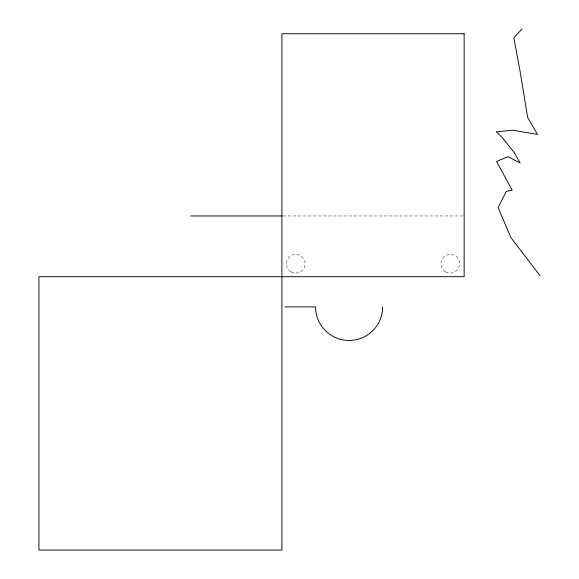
<?xml version="1.0" encoding="UTF-8"?>
<svg xmlns="http://www.w3.org/2000/svg" width="579" height="579" viewBox="0 0 579 579"><rect width="100%" height="100%" fill="white"/><g stroke="black" fill="none" stroke-linecap="round" stroke-linejoin="round"><path stroke-width="0.43" stroke-dasharray="2.9 2.17" d="M282.813 215.96L463.243 215.96M291.013 271.884A9.416 9.416 0 0 0 305.133 263.734A9.416 9.416 0 0 0 291.013 255.578A9.416 9.416 0 0 0 291.013 271.884M445.606 271.884A9.416 9.416 0 0 0 459.726 263.734A9.416 9.416 0 0 0 445.606 255.578A9.416 9.416 0 0 0 445.606 271.884"/><path stroke-width="0.87" d="M521.997 28.95L513.841 37.888L520.116 71.463L527.585 117.255L537.486 134.415L512.574 130.195L496.304 131.831L501.986 137.187L514.246 152.661L520.145 162.988L508.152 156.685L496.558 161.461L512.183 190.216L506.299 191.41L498.121 207.514L510.758 237.376L540.062 275.698M190.795 215.96L281.908 215.96M285.15 306.892L315.519 306.892A33.56 33.56 0 0 0 349.079 340.452A33.56 33.56 0 0 0 382.639 306.892M464.141 33.734L281.908 33.734L281.908 550.05L38.938 550.05L38.938 276.704L464.141 276.704L464.141 33.734"/></g></svg>
